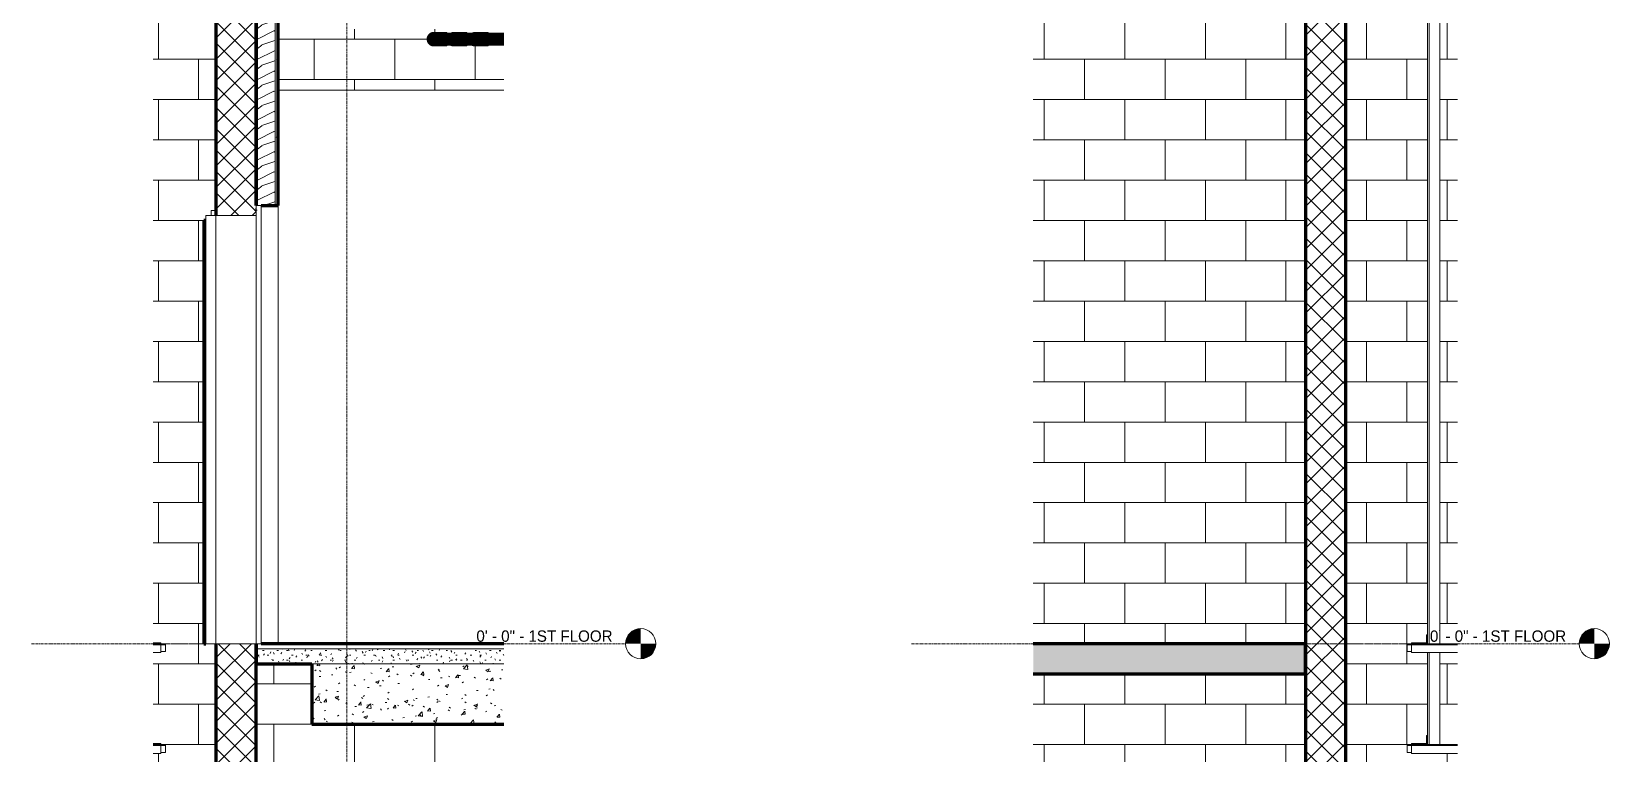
# Model space of a CAD drawing. Header units: inches. Extents: x -3449 to -2631, y -208 to 451.
# Drawn here: x -2944.5 to -2631.1, y -21.8 to 121.5 of the extents above; entities that cross this region are included whole.
import ezdxf

# ---------------------------------------------------------------- set-up
doc = ezdxf.new("R2010")
doc.units = ezdxf.units.IN
doc.header["$MEASUREMENT"] = 0
doc.linetypes.add('Aligning Line 1_8_', pattern=[0.25, 0.125, -0.125])
doc.linetypes.add('Grid Line 1_2_', pattern=[0.875, 0.5, -0.125, 0.125, -0.125])
for name, color, linetype, lineweight in [('0-2', 135, 'Continuous', 9), ('0-4', 50, 'Continuous', 5), ('0-5', 55, 'Continuous', 18), ('0-7', 7, 'Continuous', 9), ('A-FLOR-2', 31, 'Continuous', 18), ('A-FLOR-4', 192, 'Continuous', 70), ('A-FLOR-5', 250, 'Continuous', 70), ('A-FLOR-LEVL', 51, 'Continuous', 9), ('A-FLOR-LEVL-1', 51, 'Grid Line 1_2_', 9), ('A-FLOR-MCUT', 51, 'Continuous', 18), ('A-FLOR-PATT-1', 8, 'Continuous', 9), ('A-GENM-1', 135, 'Continuous', 9), ('A-GENM-2', 250, 'Continuous', 70), ('A-WALL-1', 55, 'Continuous', 18), ('A-WALL-10', 10, 'Continuous', 18), ('A-WALL-8', 252, 'Continuous', 18), ('A-WALL-9', 250, 'Continuous', 70), ('A-WALL-PATT-1', 135, 'Continuous', 9), ('A-WALL-PATT-3', 253, 'Continuous', 9), ('A-WALL-PATT-4', 7, 'Continuous', 9), ('A-WALL-PATT-5', 45, 'Continuous', 9), ('G-ANNO-SYMB', 111, 'Aligning Line 1_8_', 9), ('P-PIPE-1', 8, 'Continuous', 5), ('P-PIPE-2', 135, 'Continuous', 9), ('P-PIPE-3', 94, 'Continuous', 9), ('Q-SPCQ-1', 7, 'Continuous', 9), ('S-GRID-1', 1, 'Grid Line 1_2_', 9)]:
    doc.layers.add(name, color=color, linetype=linetype, lineweight=lineweight)
doc.styles.add('Century Gothic', font='ufonts.com_century-gothic.ttf', dxfattribs={"height": 2.25})
pattern_1 = [(0, (-3503.324, -164), (0, 8), []), (90, (-3503.324, -164), (-8, 8), [8, -8])]

# ---------------------------------------------------------------- blocks, each defined once
blk = doc.blocks.new('Elbow - PVC - Sch 40 - Standard-2079255-Section 62 - Callout 1')
at = {"layer": 'P-PIPE-2'}
h = blk.add_hatch(color=256, dxfattribs=at)
h.paths.add_polyline_path([(-3464, 118.66), (-3463.65, 118.7), (-3463.31, 118.85), (-3463.05, 119.05), (-3462.83, 119.35), (-3462.7, 119.65), (-3462.66, 120), (-3462.7, 120.35), (-3462.85, 120.69), (-3463.05, 120.95), (-3463.35, 121.17), (-3463.69, 121.3), (-3464, 121.34), (-3464.35, 121.3), (-3464.69, 121.15), (-3464.95, 120.95), (-3465.16, 120.67), (-3465.3, 120.35), (-3465.34, 119.98), (-3465.3, 119.65), (-3465.15, 119.31), (-3464.95, 119.05), (-3464.67, 118.84), (-3464.31, 118.7)], flags=0)
h.paths.add_polyline_path([(-3464, 118.81), (-3464.31, 118.85), (-3464.59, 118.97), (-3464.84, 119.16), (-3465.03, 119.41), (-3465.15, 119.69), (-3465.19, 120), (-3465.15, 120.31), (-3465.02, 120.61), (-3464.84, 120.84), (-3464.59, 121.03), (-3464.31, 121.15), (-3464, 121.19), (-3463.69, 121.15), (-3463.41, 121.03), (-3463.16, 120.84), (-3462.96, 120.56), (-3462.85, 120.31), (-3462.81, 120), (-3462.85, 119.69), (-3462.97, 119.41), (-3463.16, 119.16), (-3463.41, 118.97), (-3463.69, 118.85), (-3463.82, 118.84)], flags=0)
for points in [[(-3464, 118.66), (-3462.62, 118.66), (-3462.62, 120), (-3462.66, 120), (-3462.7, 119.65), (-3462.85, 119.31), (-3463.05, 119.05), (-3463.33, 118.84), (-3463.69, 118.7)], [(-3462.62, 120), (-3462.62, 121.34), (-3463.93, 121.33), (-3463.65, 121.3), (-3463.32, 121.15), (-3463.05, 120.95), (-3462.83, 120.65), (-3462.7, 120.35), (-3462.65, 120)], [(-3462.62, 120), (-3461.47, 120), (-3461.47, 121.34), (-3462.62, 121.34), (-3462.62, 120.06)], [(-3462.62, 118.66), (-3461.47, 118.66), (-3461.47, 120), (-3462.62, 120), (-3462.62, 118.66)]]:
    blk.add_hatch(color=256, dxfattribs=at).paths.add_polyline_path(points, flags=0)
for p, q in [((-3461.47, 121.34), (-3462.62, 121.34)), ((-3461.47, 121.34), (-3461.47, 120)), ((-3461.47, 120), (-3461.47, 118.66)), ((-3462.62, 118.66), (-3461.47, 118.66))]:
    blk.add_line(p, q, dxfattribs=at)
at = {"layer": 'P-PIPE-2', "flags": 128}
for points in [[(-3465.34, 120), (-3465.34, 120.05), (-3465.34, 120.11), (-3465.33, 120.16), (-3465.33, 120.21), (-3465.32, 120.27), (-3465.31, 120.32), (-3465.29, 120.37), (-3465.28, 120.42), (-3465.26, 120.47), (-3465.24, 120.52), (-3465.22, 120.57), (-3465.19, 120.62), (-3465.17, 120.67), (-3465.14, 120.71), (-3465.11, 120.76), (-3465.08, 120.8), (-3465.05, 120.85), (-3465.01, 120.89), (-3464.97, 120.93), (-3464.94, 120.96), (-3464.9, 121), (-3464.86, 121.04), (-3464.81, 121.07), (-3464.77, 121.1), (-3464.73, 121.13), (-3464.68, 121.16), (-3464.63, 121.19), (-3464.59, 121.21), (-3464.54, 121.23), (-3464.49, 121.25), (-3464.44, 121.27), (-3464.39, 121.29), (-3464.33, 121.3), (-3464.28, 121.31), (-3464.23, 121.32), (-3464.18, 121.33), (-3464.12, 121.34), (-3464.07, 121.34), (-3464.01, 121.34), (-3464, 121.34)], [(-3464, 118.66), (-3464.05, 118.66), (-3464.11, 118.66), (-3464.16, 118.67), (-3464.21, 118.67), (-3464.27, 118.68), (-3464.32, 118.69), (-3464.37, 118.71), (-3464.42, 118.72), (-3464.47, 118.74), (-3464.52, 118.76), (-3464.57, 118.78), (-3464.62, 118.81), (-3464.67, 118.83), (-3464.71, 118.86), (-3464.76, 118.89), (-3464.8, 118.92), (-3464.85, 118.95), (-3464.89, 118.99), (-3464.93, 119.03), (-3464.96, 119.06), (-3465, 119.1), (-3465.04, 119.14), (-3465.07, 119.19), (-3465.1, 119.23), (-3465.13, 119.27), (-3465.16, 119.32), (-3465.19, 119.37), (-3465.21, 119.41), (-3465.23, 119.46), (-3465.25, 119.51), (-3465.27, 119.56), (-3465.29, 119.61), (-3465.3, 119.67), (-3465.31, 119.72), (-3465.32, 119.77), (-3465.33, 119.82), (-3465.34, 119.88), (-3465.34, 119.93), (-3465.34, 119.99), (-3465.34, 120)], [(-3464, 121.34), (-3464, 121.34), (-3464, 121.34), (-3463.99, 121.34), (-3463.98, 121.34), (-3463.97, 121.34), (-3463.96, 121.34), (-3463.95, 121.34), (-3463.93, 121.34), (-3463.91, 121.34), (-3463.89, 121.34), (-3463.87, 121.34), (-3463.84, 121.34), (-3463.82, 121.34), (-3463.79, 121.34), (-3463.76, 121.34), (-3463.73, 121.34), (-3463.69, 121.34), (-3463.66, 121.34), (-3463.62, 121.34), (-3463.58, 121.34), (-3463.54, 121.34), (-3463.5, 121.34), (-3463.46, 121.34), (-3463.41, 121.34), (-3463.37, 121.34), (-3463.32, 121.34), (-3463.27, 121.34), (-3463.22, 121.34), (-3463.17, 121.34), (-3463.12, 121.34), (-3463.07, 121.34), (-3463.02, 121.34), (-3462.97, 121.34), (-3462.91, 121.34), (-3462.86, 121.34), (-3462.8, 121.34), (-3462.75, 121.34), (-3462.69, 121.34), (-3462.64, 121.34), (-3462.62, 121.34)], [(-3462.62, 118.66), (-3462.68, 118.66), (-3462.73, 118.66), (-3462.79, 118.66), (-3462.84, 118.66), (-3462.9, 118.66), (-3462.95, 118.66), (-3463, 118.66), (-3463.06, 118.66), (-3463.11, 118.66), (-3463.16, 118.66), (-3463.21, 118.66), (-3463.26, 118.66), (-3463.31, 118.66), (-3463.36, 118.66), (-3463.4, 118.66), (-3463.45, 118.66), (-3463.49, 118.66), (-3463.53, 118.66), (-3463.57, 118.66), (-3463.61, 118.66), (-3463.65, 118.66), (-3463.68, 118.66), (-3463.72, 118.66), (-3463.75, 118.66), (-3463.78, 118.66), (-3463.81, 118.66), (-3463.84, 118.66), (-3463.86, 118.66), (-3463.89, 118.66), (-3463.91, 118.66), (-3463.93, 118.66), (-3463.94, 118.66), (-3463.96, 118.66), (-3463.97, 118.66), (-3463.98, 118.66), (-3463.99, 118.66), (-3463.99, 118.66), (-3464, 118.66), (-3464, 118.66), (-3464, 118.66)]]:
    blk.add_lwpolyline(points, dxfattribs=at)
at = {"layer": 'P-PIPE-2'}
for start, end in [(0, 180), (180, 360)]:
    blk.add_arc((-3464, 120), 1.34, start, end, dxfattribs=at)
blk = doc.blocks.new('CTR - 1st Phase - Common Walls_rvt-4-Section 62 - Callout 1')
at = {"layer": 'A-WALL-8'}
blk.add_hatch(color=256, dxfattribs=at).paths.add_polyline_path([(-3499.07, 87), (-3499.07, 125.75), (-3499.32, 125.75), (-3499.32, 87)], flags=0)
at = {"layer": 'A-WALL-PATT-3'}
h = blk.add_hatch(dxfattribs=at)
h.set_pattern_fill('FP_44', color=256, style=0, pattern_type=2)
h.set_pattern_definition([(216.87, (-3010.724, 142.83), (11.9951857, 7.9964214), [1.999, -17.993]), (206.565, (-3008.325, 141.631), (-3.998093, -3.998086), [4.47, -4.47]), (198.435, (-3008.325, 139.631), (-7.9970804, -3.9980748), [2.529, -10.115])])
h.paths.add_polyline_path([(-3498.45, 87), (-3495.57, 87), (-3495.57, 125.75), (-3499.07, 125.75), (-3499.07, 87), (-3498.68, 87)], flags=0)
at = {"layer": 'A-WALL-PATT-4'}
h = blk.add_hatch(dxfattribs=at)
h.set_pattern_fill('FP_45', color=256, style=0, pattern_type=2)
h.set_pattern_definition([(0, (-3012.324, 138.832), (7.68, 1.92), [0.317, -5.443, 0.317, -5.443, -30.72]), (0, (-3012.324, 138.832), (7.68, 1.92), [-11.52, 0.317, -11.203, 0.317, -5.443, -13.44]), (0, (-3012.324, 138.832), (7.68, 1.92), [-28.8, 0.317, -3.523, 0.317, -9.283]), (120, (-3009.444, 139.792), (-5.502769, 5.691075), [0.317, -5.443, 0.317, -5.443, -30.72]), (120, (-3009.444, 139.792), (-5.502769, 5.691075), [-11.52, 0.317, -11.203, 0.317, -5.443, -13.44]), (120, (-3009.444, 139.792), (-5.502769, 5.691075), [-28.8, 0.317, -3.523, 0.317, -9.283]), (240, (-3008.484, 143.632), (-2.177231, -7.611075), [0.317, -5.443, 0.317, -5.443, -30.72]), (240, (-3008.484, 143.632), (-2.177231, -7.611075), [-11.52, 0.317, -11.203, 0.317, -5.443, -13.44]), (240, (-3008.484, 143.632), (-2.177231, -7.611075), [-28.8, 0.317, -3.523, 0.317, -9.283])])
h.paths.add_polyline_path([(-3494.95, 87), (-3494.95, 125.75), (-3495.57, 125.75), (-3495.57, 87)], flags=0)
at = {"layer": 'P-PIPE-1'}
for points in [[(-3461.47, 120), (-3461.34, 120), (-3461.3, 120.35), (-3461.15, 120.69), (-3460.95, 120.95), (-3460.67, 121.16), (-3460.62, 121.19), (-3461.47, 121.19), (-3461.47, 120.07)], [(-3461.47, 118.81), (-3460.62, 118.81), (-3460.69, 118.85), (-3460.95, 119.05), (-3461.16, 119.33), (-3461.3, 119.69), (-3461.34, 120), (-3461.47, 120), (-3461.47, 118.84)], [(-3457.47, 120), (-3457.1, 120), (-3457.06, 120.35), (-3456.9, 120.69), (-3456.71, 120.95), (-3456.43, 121.16), (-3456.37, 121.19), (-3457.47, 121.19), (-3457.47, 120.21)], [(-3457.47, 118.81), (-3456.37, 118.81), (-3456.45, 118.85), (-3456.71, 119.05), (-3456.92, 119.33), (-3457.06, 119.69), (-3457.1, 120), (-3457.47, 120), (-3457.47, 118.84)], [(-3450.1, 120), (-3450.1, 121.19), (-3453.23, 121.19), (-3453.23, 120), (-3452.28, 120)], [(-3450.1, 118.81), (-3450.1, 120), (-3453.23, 120), (-3453.23, 118.81)]]:
    blk.add_hatch(color=256, dxfattribs=at).paths.add_polyline_path(points, flags=0)
at = {"layer": 'P-PIPE-2'}
for points in [[(-3464, 118.81), (-3463.69, 118.85), (-3463.41, 118.97), (-3463.16, 119.16), (-3462.97, 119.41), (-3462.85, 119.71), (-3462.81, 120), (-3462.85, 120.31), (-3462.97, 120.59), (-3463.16, 120.84), (-3463.41, 121.03), (-3463.69, 121.15), (-3464, 121.19), (-3464.31, 121.15), (-3464.59, 121.03), (-3464.84, 120.84), (-3465.04, 120.56), (-3465.15, 120.31), (-3465.19, 120), (-3465.15, 119.69), (-3465.03, 119.41), (-3464.84, 119.16), (-3464.59, 118.97), (-3464.31, 118.85), (-3464.18, 118.84)], [(-3460, 118.81), (-3459.69, 118.85), (-3459.41, 118.97), (-3459.16, 119.16), (-3458.97, 119.41), (-3458.85, 119.71), (-3458.81, 120), (-3458.85, 120.31), (-3458.97, 120.59), (-3459.16, 120.84), (-3459.41, 121.03), (-3459.69, 121.15), (-3460, 121.19), (-3460.31, 121.15), (-3460.59, 121.03), (-3460.84, 120.84), (-3461.04, 120.56), (-3461.15, 120.31), (-3461.19, 120), (-3461.15, 119.69), (-3461.03, 119.41), (-3460.84, 119.16), (-3460.59, 118.97), (-3460.31, 118.85), (-3460.18, 118.84)], [(-3455.76, 118.81), (-3455.45, 118.85), (-3455.16, 118.97), (-3454.92, 119.16), (-3454.73, 119.41), (-3454.61, 119.71), (-3454.57, 120), (-3454.61, 120.31), (-3454.73, 120.59), (-3454.92, 120.84), (-3455.16, 121.03), (-3455.45, 121.15), (-3455.76, 121.19), (-3456.07, 121.15), (-3456.35, 121.03), (-3456.6, 120.84), (-3456.8, 120.56), (-3456.9, 120.31), (-3456.94, 120), (-3456.9, 119.69), (-3456.79, 119.41), (-3456.6, 119.16), (-3456.35, 118.97), (-3456.06, 118.85), (-3455.94, 118.84)]]:
    blk.add_hatch(color=256, dxfattribs=at).paths.add_polyline_path(points, flags=0)
at = {"layer": 'A-WALL-1'}
for p, q in [((-3450.1, 109.88), (-3494.95, 109.88)), ((-3494.95, 87), (-3494.95, 0))]:
    blk.add_line(p, q, dxfattribs=at)
at = {"layer": 'A-WALL-10'}
for p, q in [((-3499.07, 125.75), (-3499.07, 87)), ((-3495.57, 125.75), (-3495.57, 87))]:
    blk.add_line(p, q, dxfattribs=at)
at = {"layer": 'A-WALL-9'}
for p, q in [((-3499.32, 125.75), (-3499.32, 87)), ((-3494.95, 87), (-3494.95, 125.75)), ((-3498.32, 87), (-3494.95, 87))]:
    blk.add_line(p, q, dxfattribs=at)
at = {"layer": 'P-PIPE-2'}
for p, q in [((-3460.62, 121.19), (-3461.47, 121.19)), ((-3456.37, 121.19), (-3457.47, 121.19)), ((-3450.1, 121.19), (-3453.23, 121.19)), ((-3461.47, 118.81), (-3460.62, 118.81)), ((-3457.47, 118.81), (-3456.37, 118.81)), ((-3453.23, 118.81), (-3450.1, 118.81))]:
    blk.add_line(p, q, dxfattribs=at)
at = {"layer": 'P-PIPE-3'}
for centre, start, end in [((-3464, 120), 0, 180), ((-3464, 120), 180, 0), ((-3460, 120), 0, 180), ((-3460, 120), 180, 0), ((-3455.76, 120), 0, 180), ((-3455.76, 120), 180, 0)]:
    blk.add_arc(centre, 1.19, start, end, dxfattribs=at)
at = {"layer": '0-2'}
for p in [(0, 0), (4, 0), (8.24, 0)]:
    blk.add_blockref('Elbow - PVC - Sch 40 - Standard-2079255-Section 62 - Callout 1', p, dxfattribs=at)
blk = doc.blocks.new('Elevator Door-Center - 48_ x 84_-2010369-Section 62 - Callout 1')
at = {"layer": 'Q-SPCQ-1'}
for p, q in [((-3509.32, 0), (-3509.32, 85)), ((-3507.32, 85), (-3509.32, 85)), ((-3507.32, 85), (-3507.32, 0)), ((-3507.32, 0), (-3507.32, 85)), ((-3499.32, 85), (-3507.32, 85)), ((-3499.32, 0), (-3499.32, 87)), ((-3498.32, 87), (-3499.32, 87)), ((-3498.32, 87), (-3498.32, 0)), ((-3507.32, 0), (-3509.32, 0)), ((-3499.32, 0), (-3507.32, 0)), ((-3498.32, 0), (-3499.32, 0))]:
    blk.add_line(p, q, dxfattribs=at)
blk = doc.blocks.new('Otis_G2S_06102019171910 - Otis_G2S_06102019171910-2044336-Section 62 - Callout 1')
at = {"layer": 'A-GENM-1'}
blk.add_hatch(color=256, dxfattribs=at).paths.add_polyline_path([(-3509.73, 0), (-3509.32, 0), (-3509.32, 84), (-3509.73, 84), (-3509.73, 39.42)], flags=0)
for p, q in [((-3508.28, 86), (-3507.32, 86)), ((-3508.28, 86), (-3508.28, 85)), ((-3519.77, 0.2), (-3518.23, 0.2)), ((-3519.77, 0), (-3518.23, 0)), ((-3518.23, 0), (-3519.77, 0)), ((-3518.23, 0), (-3518.23, 0.2)), ((-3518.23, -0.2), (-3518.23, 0)), ((-3518.23, 0), (-3517.35, 0)), ((-3517.35, -0.2), (-3517.35, 0)), ((-3519.77, -0.2), (-3518.23, -0.2)), ((-3518.23, -0.2), (-3519.77, -0.2)), ((-3518.23, -1.77), (-3519.77, -1.77)), ((-3518.23, -1.77), (-3518.23, -0.2)), ((-3517.35, -0.2), (-3518.23, -0.2)), ((-3517.35, -1.57), (-3518.23, -1.57)), ((-3517.35, -1.57), (-3517.35, -0.2)), ((-3519.77, -19.8), (-3518.23, -19.8)), ((-3519.77, -20), (-3518.23, -20)), ((-3518.23, -20), (-3519.77, -20)), ((-3519.77, -20.2), (-3518.23, -20.2)), ((-3518.23, -20.2), (-3519.77, -20.2)), ((-3518.23, -21.77), (-3519.77, -21.77)), ((-3518.23, -20), (-3518.23, -19.8)), ((-3518.23, -20.2), (-3518.23, -20)), ((-3518.23, -20), (-3517.35, -20)), ((-3518.23, -21.77), (-3518.23, -20.2)), ((-3517.35, -20.2), (-3518.23, -20.2)), ((-3517.35, -21.57), (-3518.23, -21.57)), ((-3517.35, -20.2), (-3517.35, -20)), ((-3517.35, -21.57), (-3517.35, -20.2))]:
    blk.add_line(p, q, dxfattribs=at)
at = {"layer": 'A-GENM-2'}
for p, q in [((-3499.32, 86.13), (-3499.45, 86.13)), ((-3499.45, 86.13), (-3499.45, 86)), ((-3499.45, 86), (-3499.32, 86)), ((-3509.32, 84), (-3509.73, 84)), ((-3509.73, 84), (-3509.73, 0)), ((-3509.73, 0), (-3509.32, 0))]:
    blk.add_line(p, q, dxfattribs=at)
blk = doc.blocks.new('CTR - 1st Phase -Stairs _ Elevators_rvt-4-Section 62 - Callout 1')
at = {"layer": 'A-WALL-PATT-1'}
h = blk.add_hatch(dxfattribs=at)
h.set_pattern_fill('FP_50', color=256, style=0, pattern_type=2)
h.set_pattern_definition(pattern_1)
h.paths.add_polyline_path([(-3509.73, -128), (-3509.73, -44), (-3509.32, -44), (-3509.32, -43), (-3508.28, -43), (-3508.28, -42), (-3507.32, -42), (-3507.32, 0), (-3509.73, 0), (-3509.73, 84), (-3509.32, 84), (-3509.32, 85), (-3508.28, 85), (-3508.28, 86), (-3507.32, 86), (-3507.32, 136), (-3509.73, 136), (-3509.73, 220), (-3509.32, 220), (-3509.32, 221), (-3508.28, 221), (-3508.28, 222), (-3507.32, 222), (-3507.32, 268), (-3509.73, 268), (-3509.73, 352), (-3509.32, 352), (-3509.32, 353), (-3508.28, 353), (-3508.28, 354), (-3507.32, 354), (-3507.32, 436), (-3519.77, 436), (-3519.77, 375.2), (-3518.23, 375.2), (-3518.23, 375), (-3517.35, 375), (-3517.35, 373.43), (-3518.23, 373.43), (-3518.23, 373.23), (-3519.77, 373.23), (-3519.77, 361), (-3514.8, 361), (-3514.8, 268.16), (-3515.16, 268.16), (-3515.16, 268), (-3514.72, 268), (-3514.72, 352.2), (-3513.47, 352.2), (-3513.47, 268), (-3511.88, 268), (-3511.89, 221.97), (-3511.94, 221.97), (-3511.89, 221.94), (-3513.07, 219.97), (-3513.17, 220.03), (-3512, 222), (-3512, 267.19), (-3515.22, 267.19), (-3515.22, 264.92), (-3519.77, 264.92), (-3519.77, 136.2), (-3518.23, 136.2), (-3518.23, 136), (-3517.35, 136), (-3517.35, 134.43), (-3518.23, 134.43), (-3518.23, 134.23), (-3519.77, 134.23), (-3519.77, 0.2), (-3518.23, 0.2), (-3518.23, 0), (-3517.35, 0), (-3517.35, -1.57), (-3518.23, -1.57), (-3518.23, -1.77), (-3519.77, -1.77), (-3519.77, -19.8), (-3518.23, -19.8), (-3518.23, -20), (-3517.35, -20), (-3517.35, -21.57), (-3518.23, -21.57), (-3518.23, -21.77), (-3519.77, -21.77), (-3519.77, -128)], flags=0)
h = blk.add_hatch(dxfattribs=at)
h.set_pattern_fill('FP_48', color=256, style=0, pattern_type=2)
h.set_pattern_definition([(0, (-3208.374, 0), (0, 8), []), (90, (-3208.374, 0), (-8, 8), [8, -8])])
h.paths.add_polyline_path([(-3498.32, -128), (-3450.1, -128), (-3450.1, -16), (-3488.25, -16), (-3488.25, -4), (-3499.32, -4), (-3499.32, -41), (-3498.32, -41), (-3498.32, -127.15)], flags=0)
h.paths.add_polyline_path([(-3467.52, 109.88), (-3450.1, 109.88), (-3450.1, 118.81), (-3453.23, 118.81), (-3453.23, 118.66), (-3455.76, 118.66), (-3456.11, 118.7), (-3456.4, 118.81), (-3457.47, 118.81), (-3457.47, 118.66), (-3460, 118.66), (-3460.35, 118.7), (-3460.64, 118.81), (-3461.47, 118.81), (-3461.47, 118.66), (-3464, 118.66), (-3464.35, 118.7), (-3464.67, 118.84), (-3464.95, 119.05), (-3465.16, 119.33), (-3465.3, 119.65), (-3465.34, 120.02), (-3465.3, 120.35), (-3465.15, 120.69), (-3464.95, 120.95), (-3464.67, 121.16), (-3464.31, 121.3), (-3463.93, 121.34), (-3461.47, 121.34), (-3461.47, 121.19), (-3460.62, 121.19), (-3460.31, 121.3), (-3459.93, 121.34), (-3457.47, 121.34), (-3457.47, 121.19), (-3456.37, 121.19), (-3456.06, 121.3), (-3455.68, 121.34), (-3453.23, 121.34), (-3453.23, 121.19), (-3450.1, 121.19), (-3450.1, 122), (-3494.95, 122), (-3494.95, 109.88), (-3484.94, 109.88)], flags=0)
at = {"layer": 'A-WALL-PATT-5'}
h = blk.add_hatch(dxfattribs=at)
h.set_pattern_fill('FP_49', color=256, style=0, pattern_type=2)
h.set_pattern_definition([(45, (-3012.324, 138.832), (-2.12132, 2.12132), []), (135, (-3012.324, 138.832), (-2.12132, -2.12132), [])])
h.paths.add_polyline_path([(-3503.32, -43), (-3499.32, -43), (-3499.32, 0), (-3507.32, 0), (-3507.32, -43), (-3505.96, -43)], flags=0)
h.paths.add_polyline_path([(-3503.92, 85), (-3499.32, 85), (-3499.32, 136), (-3507.32, 136), (-3507.32, 85)], flags=0)
h.paths.add_polyline_path([(-3503.32, 221), (-3499.32, 221), (-3499.32, 268), (-3507.32, 268), (-3507.32, 221), (-3504.58, 221)], flags=0)
h.paths.add_polyline_path([(-3503.32, 353), (-3499.32, 353), (-3499.32, 436), (-3507.32, 436), (-3507.32, 353), (-3506.27, 353)], flags=0)
at = {"layer": 'A-WALL-9'}
for p, q in [((-3507.32, 136), (-3507.32, 85)), ((-3499.32, 87), (-3499.32, 136)), ((-3507.32, 0), (-3507.32, -43)), ((-3499.32, -41), (-3499.32, 0))]:
    blk.add_line(p, q, dxfattribs=at)
at = {"layer": '0-7'}
for name in ['Otis_G2S_06102019171910 - Otis_G2S_06102019171910-2044336-Section 62 - Callout 1', 'Elevator Door-Center - 48_ x 84_-2010369-Section 62 - Callout 1']:
    blk.add_blockref(name, (0, 0), dxfattribs=at)
blk = doc.blocks.new('Otis_G2S_06102019171910 - Otis_G2S_06102019171910-2044336-Section 62 - Callout 2')
at = {"layer": 'A-GENM-1'}
for p, q in [((-3571.06, 0), (-3571.06, 134.23)), ((-3570.75, 0), (-3570.75, 134.23)), ((-3568.62, 0), (-3568.62, 134.23)), ((-3575.1, 0), (-3574.22, 0)), ((-3575.1, -0.2), (-3575.1, 0)), ((-3574.22, 0.2), (-3571.07, 0.2)), ((-3574.22, 0), (-3574.22, 0.2)), ((-3574.22, 0), (-3565.1, 0)), ((-3574.22, -0.2), (-3574.22, 0)), ((-3571.07, 0), (-3574.22, 0)), ((-3571.26, 1.77), (-3571.07, 1.77)), ((-3571.26, 0.2), (-3571.26, 1.77)), ((-3571.07, 0.2), (-3571.26, 0.2)), ((-3571.07, 1.77), (-3571.07, 0.2)), ((-3571.07, 0.2), (-3571.07, 0)), ((-3575.1, -0.2), (-3575.1, -1.57)), ((-3574.22, -0.2), (-3575.1, -0.2)), ((-3574.22, -1.57), (-3575.1, -1.57)), ((-3574.22, -0.2), (-3565.1, -0.2)), ((-3574.22, -1.77), (-3574.22, -0.2)), ((-3565.1, -0.2), (-3574.22, -0.2)), ((-3565.1, -1.77), (-3574.22, -1.77)), ((-3571.06, -20), (-3571.06, -1.77)), ((-3570.75, -20), (-3570.75, -1.77)), ((-3568.62, -20), (-3568.62, -1.77)), ((-3571.26, -18.23), (-3571.07, -18.23)), ((-3571.26, -19.8), (-3571.26, -18.23)), ((-3571.07, -18.23), (-3571.07, -19.8)), ((-3575.1, -20), (-3574.22, -20)), ((-3575.1, -20.2), (-3575.1, -20)), ((-3575.1, -20.2), (-3575.1, -21.57)), ((-3574.22, -20.2), (-3575.1, -20.2)), ((-3574.22, -21.57), (-3575.1, -21.57)), ((-3574.22, -19.8), (-3571.07, -19.8)), ((-3574.22, -20), (-3574.22, -19.8)), ((-3574.22, -20), (-3565.1, -20)), ((-3574.22, -20.2), (-3574.22, -20)), ((-3571.07, -20), (-3574.22, -20)), ((-3574.22, -20.2), (-3565.1, -20.2)), ((-3574.22, -21.77), (-3574.22, -20.2)), ((-3565.1, -20.2), (-3574.22, -20.2)), ((-3565.1, -21.77), (-3574.22, -21.77)), ((-3571.07, -19.8), (-3571.26, -19.8)), ((-3571.07, -19.8), (-3571.07, -20))]:
    blk.add_line(p, q, dxfattribs=at)
blk = doc.blocks.new('CTR - 1st Phase -Stairs _ Elevators_rvt-5-Section 62 - Callout 2')
at = {"layer": 'A-FLOR-2'}
blk.add_hatch(color=256, dxfattribs=at).paths.add_polyline_path([(-3595.32, -6), (-3595.32, 0), (-3649.4, 0), (-3649.4, -6)], flags=0)
at = {"layer": 'A-WALL-PATT-1'}
h = blk.add_hatch(dxfattribs=at)
h.set_pattern_fill('FP_50', color=256, style=0, pattern_type=2)
h.set_pattern_definition(pattern_1)
h.paths.add_polyline_path([(-3568.62, -128), (-3568, -128), (-3568, -60.62), (-3568.31, -60.62), (-3568.31, -52.98), (-3565.1, -52.98), (-3565.1, -21.77), (-3568.62, -21.77), (-3568.62, -124.8)], flags=0)
h.paths.add_polyline_path([(-3566.5, -128), (-3565.13, -128), (-3565.13, -84.98), (-3565.1, -84.98), (-3565.1, -60.62), (-3566.5, -60.62), (-3566.5, -124.8)], flags=0)
h.paths.add_polyline_path([(-3587.32, -128), (-3571.06, -128), (-3571.06, -21.77), (-3574.22, -21.77), (-3574.22, -21.57), (-3575.1, -21.57), (-3575.1, -20), (-3574.22, -20), (-3574.22, -19.8), (-3571.26, -19.8), (-3571.26, -18.23), (-3571.07, -18.23), (-3571.07, -1.77), (-3574.22, -1.77), (-3574.22, -1.57), (-3575.1, -1.57), (-3575.1, 0), (-3574.22, 0), (-3574.22, 0.2), (-3571.26, 0.2), (-3571.26, 1.77), (-3571.07, 1.77), (-3571.06, 134.23), (-3574.22, 134.23), (-3574.22, 134.43), (-3575.1, 134.43), (-3575.1, 136), (-3574.22, 136), (-3574.22, 136.2), (-3571.26, 136.2), (-3571.26, 137.77), (-3571.07, 137.77), (-3571.07, 264.92), (-3579.63, 264.92), (-3579.63, 268), (-3579.1, 268), (-3579.1, 268.16), (-3579.16, 268.16), (-3579.16, 361), (-3571.06, 361), (-3571.06, 373.23), (-3574.22, 373.23), (-3574.22, 373.43), (-3575.1, 373.43), (-3575.1, 375), (-3574.22, 375), (-3574.22, 375.2), (-3571.26, 375.2), (-3571.26, 376.77), (-3571.07, 376.77), (-3571.07, 385.37), (-3572, 385.37), (-3572, 394.98), (-3572.19, 394.98), (-3572.19, 385.31), (-3572.56, 385.31), (-3572.56, 394.98), (-3572.37, 394.98), (-3572.37, 395.35), (-3565.1, 395.35), (-3565.1, 400.58), (-3567.21, 400.58), (-3567.21, 405.65), (-3565.1, 405.65), (-3565.1, 436), (-3587.32, 436), (-3587.32, -124.8)], flags=0)
h.paths.add_polyline_path([(-3565.1, -20), (-3565.1, -1.77), (-3568.62, -1.77), (-3568.62, -20)], flags=0)
h.paths.add_polyline_path([(-3565.1, 0), (-3565.1, 134.23), (-3568.62, 134.23), (-3568.62, 0)], flags=0)
h.paths.add_polyline_path([(-3565.1, 136), (-3565.1, 264.92), (-3568.62, 264.92), (-3568.62, 136)], flags=0)
h.paths.add_polyline_path([(-3565.1, 361), (-3565.1, 373.23), (-3568.62, 373.23), (-3568.62, 361), (-3567.26, 361)], flags=0)
h.paths.add_polyline_path([(-3568.62, 375), (-3565.1, 375), (-3565.1, 385.37), (-3568.62, 385.37)], flags=0)
h = blk.add_hatch(dxfattribs=at)
h.set_pattern_fill('FP_59', color=256, style=0, pattern_type=2)
h.set_pattern_definition([(0, (-3591.324, -172), (0, 8), []), (90, (-3591.324, -172), (-8, 8), [8, -8])])
h.paths.add_polyline_path([(-3595.32, -140), (-3595.32, -138), (-3599.32, -138.01), (-3599.32, -140)], flags=0)
h.paths.add_polyline_path([(-3613.53, -128), (-3595.32, -128), (-3595.32, -6), (-3649.4, -6), (-3649.4, -128)], flags=0)
h.paths.add_polyline_path([(-3649.4, 0), (-3595.32, 0), (-3595.32, 130), (-3649.4, 130), (-3649.4, 123.38)], flags=0)
h.paths.add_polyline_path([(-3595.32, 136), (-3595.32, 262), (-3649.4, 262), (-3649.4, 136)], flags=0)
h.paths.add_polyline_path([(-3649.4, 268), (-3595.32, 268), (-3595.32, 372), (-3649.4, 372), (-3649.4, 288.83)], flags=0)
at = {"layer": 'A-WALL-PATT-5'}
h = blk.add_hatch(dxfattribs=at)
h.set_pattern_fill('FP_60', color=256, style=0, pattern_type=2)
h.set_pattern_definition([(45, (-3127.324, 138.832), (-2.12132, 2.12132), []), (135, (-3127.324, 138.832), (-2.12132, -2.12132), [])])
h.paths.add_polyline_path([(-3587.32, -128), (-3587.32, 436), (-3595.32, 436), (-3595.32, -128)], flags=0)
at = {"layer": 'A-FLOR-5'}
for p, q in [((-3595.32, 0), (-3649.4, 0)), ((-3595.32, -6), (-3595.32, 0)), ((-3649.4, -6), (-3595.32, -6))]:
    blk.add_line(p, q, dxfattribs=at)
at = {"layer": 'A-WALL-9'}
for p, q in [((-3595.32, 436), (-3595.32, -128)), ((-3587.32, -128), (-3587.32, 436))]:
    blk.add_line(p, q, dxfattribs=at)
at = {"layer": '0-5'}
blk.add_blockref('Otis_G2S_06102019171910 - Otis_G2S_06102019171910-2044336-Section 62 - Callout 2', (0, 0), dxfattribs=at)
blk = doc.blocks.new('Level - Level Head - Circle-50818-Section 62 - Callout 1')
at = {"layer": 'A-FLOR-LEVL'}
h = blk.add_hatch(color=256, dxfattribs=at)
edge = h.paths.add_edge_path(flags=0)
edge.add_line((-3422.92, 0), (-3425.92, 0))
edge.add_arc((-3422.92, 0), 3, 90, 180, ccw=False)
edge.add_line((-3422.92, 3), (-3422.92, 0))
h = blk.add_hatch(color=256, dxfattribs=at)
edge = h.paths.add_edge_path(flags=0)
edge.add_line((-3422.92, -3), (-3422.92, 0))
edge.add_line((-3422.92, 0), (-3419.92, 0))
edge.add_arc((-3422.92, 0), 3, 270, 360, ccw=False)
blk.add_circle((-3422.92, 0), 3, dxfattribs=at)
blk = doc.blocks.new('Level - Level Head - Circle-50818-Section 62 - Callout 2')
at = {"layer": 'A-FLOR-LEVL'}
h = blk.add_hatch(color=256, dxfattribs=at)
edge = h.paths.add_edge_path(flags=0)
edge.add_line((-3537.92, 0), (-3540.92, 0))
edge.add_arc((-3537.92, 0), 3, 90, 180, ccw=False)
edge.add_line((-3537.92, 3), (-3537.92, 0))
h = blk.add_hatch(color=256, dxfattribs=at)
edge = h.paths.add_edge_path(flags=0)
edge.add_line((-3537.92, -3), (-3537.92, 0))
edge.add_line((-3537.92, 0), (-3534.92, 0))
edge.add_arc((-3537.92, 0), 3, 270, 360, ccw=False)
blk.add_circle((-3537.92, 0), 3, dxfattribs=at)

msp = doc.modelspace()

# ---------------------------------------------------------------- hatches: boundary and pattern name
at = {"layer": 'A-FLOR-PATT-1'}
h = msp.add_hatch(dxfattribs=at)
h.set_pattern_fill('FP_46', color=256, style=0, pattern_type=2)
h.set_pattern_definition([(0, (-2412.8894, 138.832), (3.84, 0.96), [0.317, -2.563, 0.317, -2.563, -15.36]), (0, (-2412.8894, 138.832), (3.84, 0.96), [-5.76, 0.317, -5.443, 0.317, -2.563, -6.72]), (0, (-2412.8894, 138.832), (3.84, 0.96), [-14.4, 0.317, -1.603, 0.317, -4.483]), (120, (-2411.4494, 139.312), (-2.7513844, 2.8455376), [0.317, -2.563, 0.317, -2.563, -15.36]), (120, (-2411.4494, 139.312), (-2.7513844, 2.8455376), [-5.76, 0.317, -5.443, 0.317, -2.563, -6.72]), (120, (-2411.4494, 139.312), (-2.7513844, 2.8455376), [-14.4, 0.317, -1.603, 0.317, -4.483]), (240, (-2410.9694, 141.232), (-1.0886156, -3.8055376), [0.317, -2.563, 0.317, -2.563, -15.36]), (240, (-2410.9694, 141.232), (-1.0886156, -3.8055376), [-5.76, 0.317, -5.443, 0.317, -2.563, -6.72]), (240, (-2410.9694, 141.232), (-1.0886156, -3.8055376), [-14.4, 0.317, -1.603, 0.317, -4.483])])
h.paths.add_polyline_path([(-2850.67, -4), (-2850.67, -1), (-2899.89, -1), (-2899.89, -4), (-2888.81, -4)], flags=0)
h = msp.add_hatch(dxfattribs=at)
h.set_pattern_fill('FP_47', color=256, style=0, pattern_type=2)
h.set_pattern_definition([(50, (-2412.8894, 138.832), (6.885997, -0.6021), [0.72, -7.92]), (355, (-2412.8894, 138.832), (-1.33176, 7.22055), [0.576, -6.336]), (100.451, (-2412.3154, 138.781), (5.55363, 6.61819), [0.612, -6.731]), (46.184, (-2412.889, 140.752), (10.24564, -1.58893), [1.08, -11.88]), (96.636, (-2412.035, 140.619), (8.97244, 9.35152), [0.918, -10.096]), (351.184, (-2412.889, 140.752), (8.9732, 9.35123), [0.864, -9.504]), (21, (-2411.9294, 140.272), (5.730726, -3.865003), [0.72, -7.92]), (326, (-2411.9294, 140.272), (2.33581, 6.96088), [0.576, -6.336]), (71.451, (-2411.4514, 139.95), (8.06588, 3.09595), [0.612, -6.731]), (37.5, (-2412.8894, 138.832), (0.116866, 3.195478), [0.317, -5.942, 0.317, -6.115, -6.36]), (37.5, (-2412.8894, 138.832), (0.116866, 3.195478), [-12.691, 0.317, -6.043]), (7.5, (-2412.8894, 138.832), (2.52543, 3.786025), [0.317, -3.35, 0.317, -5.798, -2.424]), (7.5, (-2412.8894, 138.832), (2.52543, 3.786025), [-9.782, 0.317, -2.107]), (327.5, (-2415.0304, 138.832), (5.124369, -0.216176), [0.317, -2.083, 0.317, -7.171, -9.936]), (327.5, (-2415.0304, 138.832), (5.124369, -0.216176), [-9.888, 0.317, -9.619]), (317.5, (-2415.9904, 138.832), (5.598326, 0.96141), [0.317, -2.803, 0.317, -4.656, -7.056]), (317.5, (-2415.9904, 138.832), (5.598326, 0.96141), [-8.093, 0.317, -6.739])])
h.paths.add_polyline_path([(-2850.67, -16), (-2850.67, -4), (-2888.81, -4), (-2888.81, -16)], flags=0)

# ---------------------------------------------------------------- linework, layer by layer
at = {"layer": 'A-FLOR-4'}
for p, q in [((-2899.89, 0), (-2899.89, -4)), ((-2850.67, 0), (-2898.89, 0)), ((-2899.89, -4), (-2888.81, -4)), ((-2888.81, -4), (-2888.81, -16)), ((-2888.81, -16), (-2850.67, -16))]:
    msp.add_line(p, q, dxfattribs=at)
at = {"layer": 'A-FLOR-LEVL-1'}
for p, q in [((-2944.51, 0), (-2826.49, 0)), ((-2769.71, 0), (-2637.05, 0))]:
    msp.add_line(p, q, dxfattribs=at)
at = {"layer": 'A-FLOR-MCUT'}
for p, q in [((-2850.67, -1), (-2899.89, -1)), ((-2888.81, -4), (-2850.67, -4))]:
    msp.add_line(p, q, dxfattribs=at)
at = {"layer": 'G-ANNO-SYMB'}
for p, q in [((-2850.67, 0), (-2920.34, 0)), ((-2661.23, 0), (-2745.53, 0))]:
    msp.add_line(p, q, dxfattribs=at)
at = {"layer": 'S-GRID-1'}
msp.add_line((-2881.89, -159.84), (-2881.89, 435.57), dxfattribs=at)

# ---------------------------------------------------------------- block references
at = {"layer": '0-4'}
for name, p in [('CTR - 1st Phase -Stairs _ Elevators_rvt-4-Section 62 - Callout 1', (599.43, 0)), ('CTR - 1st Phase -Stairs _ Elevators_rvt-5-Section 62 - Callout 2', (903.87, 0)), ('CTR - 1st Phase - Common Walls_rvt-4-Section 62 - Callout 1', (599.43, 0))]:
    msp.add_blockref(name, p, dxfattribs=at)
at = {"layer": 'A-FLOR-LEVL'}
for name, p in [('Level - Level Head - Circle-50818-Section 62 - Callout 1', (599.43, 0)), ('Level - Level Head - Circle-50818-Section 62 - Callout 2', (903.87, 0))]:
    msp.add_blockref(name, p, dxfattribs=at)

# ---------------------------------------------------------------- texts
at = {"layer": 'A-FLOR-LEVL', "char_height": 2.25, "width": 32.4967, "attachment_point": 1, "style": 'Century Gothic'}
for insert in [(-2856.14, 2.64), (-2666.71, 2.64)]:
    msp.add_mtext('0\' - 0" - 1ST FLOOR', dxfattribs=dict(at, insert=insert))

doc.saveas('drawing.dxf')
